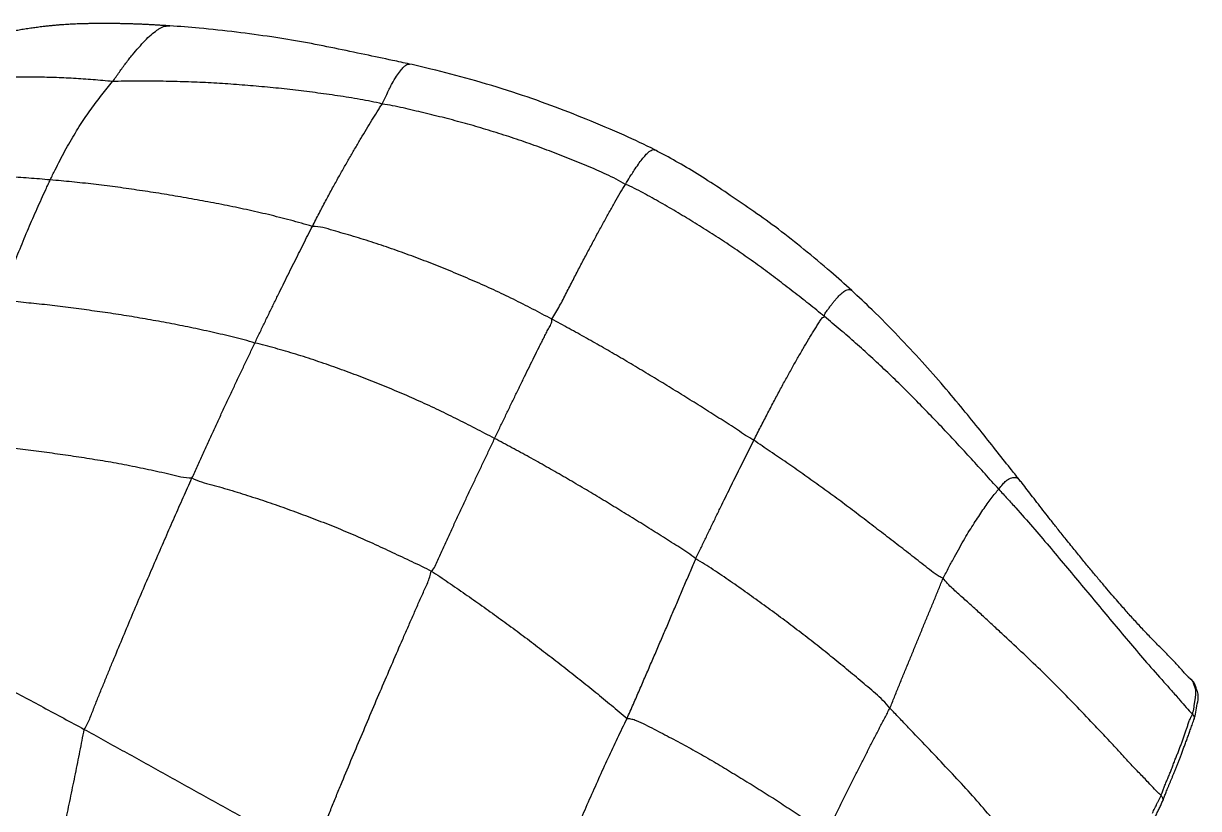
# Model space of a CAD drawing. Header units: inches. Extents: x 133169 to 134399, y -43543 to -42673.
# Drawn here: x 133432.2 to 133498.3, y -43327.3 to -43283.1 of the extents above; entities that cross this region are included whole.
import ezdxf

# ---------------------------------------------------------------- set-up
doc = ezdxf.new("R2010")
doc.units = ezdxf.units.IN
doc.header["$LTSCALE"] = 2
doc.header["$MEASUREMENT"] = 0
doc.layers.get('0').update_dxf_attribs({"linetype": 'CONTINUOUS'})

msp = doc.modelspace()

# ---------------------------------------------------------------- linework, layer by layer
at = {"color": 7, "linetype": 'Continuous'}
for p, q in [((133440.389, -43283.247), (133440.39, -43283.247)), ((133453.874, -43285.394), (133453.877, -43285.395)), ((133467.686, -43290.223), (133467.691, -43290.226)), ((133478.773, -43298.138), (133478.773, -43298.139)), ((133488.193, -43308.761), (133488.194, -43308.762)), ((133497.739, -43319.893), (133497.731, -43319.887)), ((133497.897, -43320.031), (133497.896, -43320.031)), ((133498.037, -43322.247), (133498.032, -43322.26)), ((133496.278, -43326.822), (133496.278, -43326.823))]:
    msp.add_line(p, q, dxfattribs=at)
for points, start_tangent, end_tangent in [([(133440.389, -43283.247), (133440.171, -43283.234), (133439.935, -43283.22), (133439.698, -43283.206), (133439.464, -43283.193), (133439.238, -43283.181), (133439.022, -43283.17), (133438.808, -43283.16), (133438.585, -43283.151), (133438.359, -43283.143), (133438.132, -43283.135), (133437.907, -43283.129), (133437.685, -43283.124), (133437.468, -43283.121), (133437.255, -43283.118), (133437.043, -43283.116), (133436.83, -43283.115), (133436.615, -43283.114), (133436.4, -43283.115), (133436.187, -43283.117), (133435.977, -43283.119), (133435.772, -43283.123), (133435.569, -43283.127), (133435.368, -43283.133), (133435.17, -43283.14), (133434.976, -43283.148), (133434.788, -43283.158), (133434.606, -43283.168), (133434.424, -43283.179), (133434.235, -43283.193), (133434.04, -43283.208), (133433.843, -43283.226), (133433.646, -43283.245), (133433.45, -43283.266), (133433.261, -43283.288), (133433.092, -43283.309), (133432.94, -43283.329), (133432.794, -43283.348), (133432.641, -43283.37), (133432.475, -43283.394), (133432.308, -43283.419), (133432.139, -43283.446), (133431.976, -43283.473), (133431.829, -43283.498), (133431.691, -43283.521), (133431.546, -43283.547), (133431.498, -43283.555)], (-0.998241, 0.059288), (-0.984482, -0.175485)), ([(133437.165, -43286.378), (133437.362, -43286.109), (133437.547, -43285.845), (133437.917, -43285.34), (133438.286, -43284.873), (133438.644, -43284.457), (133438.991, -43284.076), (133439.33, -43283.751), (133439.657, -43283.495), (133439.813, -43283.391), (133439.965, -43283.312), (133440.256, -43283.247), (133440.389, -43283.247)], (0.615012, 0.788518), (0.998204, -0.059914)), ([(133453.877, -43285.395), (133452.929, -43285.19), (133451.373, -43284.862), (133449.668, -43284.507), (133447.917, -43284.165), (133446.122, -43283.871), (133444.136, -43283.603), (133442.034, -43283.374), (133440.39, -43283.247)], (-0.975844, 0.21847), (-0.998147, 0.060844)), ([(133452.334, -43287.642), (133452.494, -43287.325), (133452.632, -43287.022), (133452.769, -43286.742), (133452.903, -43286.491), (133453.152, -43286.076), (133453.373, -43285.77), (133453.558, -43285.558), (133453.72, -43285.428), (133453.861, -43285.392), (133453.874, -43285.394)], (0.489031, 0.872267), (0.972264, -0.233884)), ([(133467.686, -43290.223), (133465.958, -43289.402), (133463.828, -43288.497), (133461.84, -43287.726), (133459.691, -43286.975), (133457.323, -43286.262), (133455.08, -43285.676), (133453.874, -43285.394)], (-0.890442, 0.455096), (-0.975707, 0.219081)), ([(133437.165, -43286.378), (133436.615, -43286.325), (133436.067, -43286.277), (133434.971, -43286.203), (133433.877, -43286.153), (133432.789, -43286.134), (133431.707, -43286.14), (133430.628, -43286.177), (133429.557, -43286.243), (133428.493, -43286.341), (133427.442, -43286.463), (133426.4, -43286.624), (133425.372, -43286.82), (133424.358, -43287.053)], (-0.995178, 0.098086), (-0.969502, -0.245085)), ([(133433.66, -43291.91), (133433.793, -43291.628), (133433.934, -43291.349), (133434.21, -43290.803), (133434.483, -43290.276), (133434.772, -43289.764), (133435.07, -43289.266), (133435.36, -43288.796), (133435.665, -43288.349), (133435.952, -43287.922), (133436.259, -43287.518), (133436.56, -43287.129), (133436.864, -43286.749), (133437.165, -43286.378)], (0.406324, 0.913729), (0.62268, 0.782477)), ([(133452.334, -43287.642), (133451.722, -43287.498), (133451.094, -43287.382), (133450.463, -43287.277), (133449.832, -43287.18), (133448.569, -43287.002), (133447.305, -43286.843), (133446.038, -43286.711), (133444.771, -43286.598), (133443.503, -43286.505), (133442.235, -43286.432), (133440.967, -43286.385), (133439.7, -43286.359), (133438.433, -43286.353), (133437.8, -43286.359), (133437.165, -43286.378)], (-0.964062, 0.265676), (-0.998883, -0.04726)), ([(133448.412, -43294.525), (133448.789, -43293.794), (133449.155, -43293.099), (133449.509, -43292.443), (133449.852, -43291.819), (133450.183, -43291.234), (133450.51, -43290.665), (133450.83, -43290.113), (133451.146, -43289.573), (133451.455, -43289.055), (133451.757, -43288.558), (133452.052, -43288.087), (133452.198, -43287.861), (133452.334, -43287.642)], (0.455086, 0.890448), (0.510897, 0.859642)), ([(133466.028, -43292.163), (133465.508, -43291.867), (133464.964, -43291.605), (133464.413, -43291.356), (133463.859, -43291.116), (133462.739, -43290.662), (133461.611, -43290.231), (133460.477, -43289.817), (133459.333, -43289.431), (133458.182, -43289.072), (133457.024, -43288.736), (133455.859, -43288.427), (133454.689, -43288.139), (133454.103, -43288), (133453.517, -43287.864), (133452.929, -43287.738), (133452.334, -43287.642)], (-0.84296, 0.537976), (-0.993056, 0.117642)), ([(133466.36, -43291.629), (133466.531, -43291.365), (133466.76, -43291.028), (133466.972, -43290.741), (133467.164, -43290.515), (133467.335, -43290.345), (133467.475, -43290.247), (133467.594, -43290.209), (133467.686, -43290.223)], (0.536585, 0.843846), (0.904196, -0.427117)), ([(133478.773, -43298.139), (133477.59, -43297.083), (133476.078, -43295.816), (133474.641, -43294.686), (133473.257, -43293.687), (133471.933, -43292.778), (133470.677, -43291.954), (133469.461, -43291.204), (133468.285, -43290.539), (133467.691, -43290.226)], (-0.737127, 0.675754), (-0.889361, 0.457207)), ([(133433.66, -43291.91), (133433.055, -43291.858), (133432.452, -43291.81), (133431.25, -43291.732), (133430.055, -43291.675), (133428.868, -43291.649), (133427.693, -43291.653), (133426.53, -43291.687), (133425.382, -43291.759), (133424.248, -43291.87), (133423.135, -43292.017), (133422.038, -43292.199), (133420.96, -43292.414), (133420.425, -43292.533), (133419.899, -43292.653)], (-0.996384, 0.084959), (-0.974955, -0.2224)), ([(133466.028, -43292.163), (133466.288, -43291.743), (133466.36, -43291.629)], (0.522002, 0.852944), (0.536585, 0.843846)), ([(133430.798, -43298.755), (133430.919, -43298.454), (133431.03, -43298.154), (133431.256, -43297.554), (133431.491, -43296.96), (133431.725, -43296.369), (133431.956, -43295.785), (133432.192, -43295.21), (133432.432, -43294.641), (133432.673, -43294.082), (133432.922, -43293.527), (133433.161, -43292.981), (133433.408, -43292.441), (133433.537, -43292.174), (133433.66, -43291.91)], (0.392274, 0.919848), (0.408617, 0.912706)), ([(133448.412, -43294.525), (133447.793, -43294.349), (133447.174, -43294.178), (133445.935, -43293.864), (133444.697, -43293.581), (133443.461, -43293.324), (133442.227, -43293.09), (133440.994, -43292.869), (133439.763, -43292.665), (133438.536, -43292.478), (133437.311, -43292.302), (133436.09, -43292.153), (133434.873, -43292.023), (133433.66, -43291.91)], (-0.96102, 0.276478), (-0.996312, 0.085803)), ([(133461.886, -43299.74), (133462.328, -43298.999), (133462.715, -43298.26), (133463.082, -43297.542), (133463.442, -43296.847), (133463.794, -43296.177), (133464.137, -43295.534), (133464.473, -43294.909), (133464.804, -43294.303), (133465.125, -43293.722), (133465.44, -43293.163), (133465.741, -43292.642), (133466.028, -43292.163)], (0.553312, 0.832974), (0.521712, 0.853122)), ([(133477.232, -43299.592), (133476.795, -43299.238), (133476.358, -43298.889), (133475.476, -43298.197), (133474.583, -43297.519), (133473.685, -43296.845), (133472.773, -43296.19), (133471.847, -43295.554), (133470.907, -43294.938), (133469.953, -43294.342), (133468.991, -43293.759), (133468.02, -43293.192), (133467.529, -43292.916), (133467.035, -43292.646), (133466.537, -43292.385), (133466.028, -43292.163)], (-0.77343, 0.633882), (-0.936469, 0.350751)), ([(133461.886, -43299.74), (133460.809, -43299.174), (133459.725, -43298.624), (133458.626, -43298.101), (133457.516, -43297.604), (133456.398, -43297.128), (133455.274, -43296.672), (133454.143, -43296.241), (133453.008, -43295.829), (133451.868, -43295.445), (133451.297, -43295.263), (133450.725, -43295.088), (133450.152, -43294.92), (133449.58, -43294.753), (133449.008, -43294.594), (133448.412, -43294.525)], (-0.884349, 0.466827), (-0.999853, -0.017143)), ([(133445.17, -43301.09), (133445.452, -43300.503), (133445.731, -43299.925), (133446.007, -43299.355), (133446.282, -43298.793), (133446.556, -43298.233), (133446.828, -43297.68), (133447.098, -43297.13), (133447.367, -43296.589), (133447.633, -43296.058), (133447.894, -43295.541), (133448.154, -43295.029), (133448.412, -43294.525)], (0.430503, 0.902589), (0.457607, 0.889154)), ([(133477.381, -43299.251), (133477.439, -43299.179), (133477.564, -43299.014), (133477.68, -43298.858), (133477.792, -43298.719), (133477.901, -43298.595), (133478.102, -43298.382), (133478.286, -43298.219), (133478.371, -43298.157), (133478.449, -43298.111), (133478.584, -43298.077), (133478.699, -43298.093), (133478.772, -43298.139)], (0.612421, 0.790532), (0.743311, -0.668946)), ([(133488.193, -43308.761), (133487.689, -43308.13), (133486.869, -43307.09), (133485.995, -43305.994), (133485.039, -43304.821), (133483.951, -43303.526), (133482.727, -43302.138), (133481.386, -43300.702), (133479.916, -43299.213), (133478.772, -43298.139)], (-0.622454, 0.782656), (-0.735562, 0.677457)), ([(133445.17, -43301.09), (133444.578, -43300.908), (133443.973, -43300.755), (133443.368, -43300.612), (133442.763, -43300.473), (133441.555, -43300.211), (133440.35, -43299.974), (133439.147, -43299.755), (133437.947, -43299.552), (133436.75, -43299.37), (133435.558, -43299.204), (133434.368, -43299.05), (133433.775, -43298.978), (133433.182, -43298.91), (133432.591, -43298.849), (133432.002, -43298.786), (133431.411, -43298.731), (133430.798, -43298.755)], (-0.942998, 0.332799), (-0.987753, -0.156027)), ([(133458.667, -43306.453), (133458.953, -43305.86), (133459.237, -43305.272), (133459.518, -43304.69), (133459.799, -43304.111), (133460.077, -43303.54), (133460.354, -43302.973), (133460.628, -43302.414), (133460.902, -43301.862), (133461.17, -43301.322), (133461.305, -43301.058), (133461.437, -43300.795), (133461.566, -43300.533), (133461.702, -43300.278), (133461.839, -43300.027), (133461.886, -43299.74)], (0.434076, 0.900876), (-0.122331, 0.992489)), ([(133473.264, -43306.547), (133472.796, -43306.277), (133472.339, -43305.974), (133471.878, -43305.672), (133471.413, -43305.375), (133470.483, -43304.784), (133469.546, -43304.2), (133468.606, -43303.62), (133467.662, -43303.045), (133466.713, -43302.475), (133465.759, -43301.912), (133464.799, -43301.356), (133463.834, -43300.809), (133462.863, -43300.269), (133461.886, -43299.74)], (-0.892949, 0.450158), (-0.882687, 0.469962)), ([(133473.264, -43306.547), (133473.641, -43305.807), (133474.009, -43305.093), (133474.371, -43304.402), (133474.723, -43303.742), (133475.066, -43303.11), (133475.397, -43302.513), (133475.722, -43301.939), (133476.035, -43301.397), (133476.34, -43300.885), (133476.487, -43300.638), (133476.633, -43300.4), (133476.777, -43300.175), (133476.914, -43299.955), (133477.048, -43299.745), (133477.232, -43299.592)], (0.451406, 0.892319), (0.903507, 0.428574)), ([(133477.232, -43299.592), (133477.26, -43299.463), (133477.309, -43299.356), (133477.381, -43299.251)], (0.081656, 0.996661), (0.612421, 0.790532)), ([(133487.044, -43309.304), (133486.275, -43308.45), (133485.503, -43307.598), (133484.722, -43306.752), (133483.931, -43305.909), (133483.135, -43305.076), (133482.331, -43304.255), (133481.517, -43303.442), (133480.689, -43302.644), (133479.844, -43301.859), (133478.987, -43301.085), (133478.118, -43300.334), (133477.232, -43299.592)], (-0.670675, 0.741752), (-0.77028, 0.637706)), ([(133441.636, -43308.675), (133441.94, -43308.004), (133442.242, -43307.339), (133442.543, -43306.681), (133442.842, -43306.032), (133443.139, -43305.389), (133443.435, -43304.754), (133443.728, -43304.127), (133444.02, -43303.508), (133444.31, -43302.895), (133444.598, -43302.288), (133444.885, -43301.685), (133445.17, -43301.09)], (0.410368, 0.91192), (0.433751, 0.901033)), ([(133458.667, -43306.453), (133457.586, -43305.889), (133456.495, -43305.336), (133455.396, -43304.802), (133454.288, -43304.289), (133453.168, -43303.804), (133452.041, -43303.341), (133450.908, -43302.901), (133449.77, -43302.48), (133448.627, -43302.085), (133447.48, -43301.716), (133446.906, -43301.545), (133446.331, -43301.38), (133445.756, -43301.219), (133445.17, -43301.09)], (-0.884287, 0.466943), (-0.985608, 0.169045)), ([(133427.269, -43306.44), (133427.531, -43306.532), (133427.81, -43306.589), (133428.396, -43306.65), (133428.99, -43306.703), (133429.584, -43306.764), (133430.179, -43306.829), (133430.775, -43306.896), (133431.967, -43307.035), (133433.163, -43307.189), (133434.362, -43307.352), (133435.563, -43307.531), (133436.767, -43307.724), (133437.976, -43307.941), (133438.581, -43308.064), (133439.188, -43308.191), (133439.795, -43308.32), (133440.401, -43308.459), (133441.008, -43308.602), (133441.636, -43308.675)], (0.913814, -0.406132), (0.999965, -0.008353)), ([(133455.101, -43313.916), (133455.324, -43313.629), (133455.469, -43313.294), (133455.617, -43312.961), (133455.77, -43312.633), (133455.919, -43312.307), (133456.067, -43311.981), (133456.364, -43311.34), (133456.657, -43310.707), (133456.95, -43310.08), (133457.24, -43309.462), (133457.529, -43308.851), (133457.815, -43308.247), (133458.101, -43307.646), (133458.385, -43307.048), (133458.667, -43306.453)], (0.767318, 0.641267), (0.4289, 0.903352)), ([(133469.988, -43313.225), (133469.553, -43312.889), (133469.094, -43312.591), (133468.631, -43312.298), (133468.167, -43312.006), (133467.239, -43311.423), (133466.306, -43310.845), (133465.369, -43310.271), (133464.431, -43309.7), (133463.484, -43309.14), (133462.534, -43308.583), (133461.576, -43308.038), (133460.613, -43307.498), (133459.644, -43306.971), (133458.667, -43306.453)], (-0.747627, 0.664119), (-0.884857, 0.465863)), ([(133469.988, -43313.225), (133470.129, -43312.92), (133470.271, -43312.631), (133470.551, -43312.051), (133470.831, -43311.472), (133471.109, -43310.897), (133471.385, -43310.331), (133471.658, -43309.772), (133471.932, -43309.216), (133472.202, -43308.669), (133472.471, -43308.128), (133472.737, -43307.595), (133473.002, -43307.066), (133473.264, -43306.547)], (0.398665, 0.917096), (0.451523, 0.89226)), ([(133483.913, -43314.317), (133483.69, -43314.209), (133483.471, -43314.07), (133483.04, -43313.743), (133482.609, -43313.405), (133482.177, -43313.069), (133481.745, -43312.733), (133481.313, -43312.398), (133480.445, -43311.73), (133479.574, -43311.063), (133478.701, -43310.399), (133477.818, -43309.741), (133476.925, -43309.091), (133476.021, -43308.45), (133475.109, -43307.816), (133474.186, -43307.191), (133473.723, -43306.875), (133473.264, -43306.547)], (-0.930148, 0.367184), (-0.801576, 0.597893)), ([(133435.57, -43322.812), (133435.879, -43322.214), (133436.125, -43321.588), (133436.373, -43320.963), (133436.628, -43320.344), (133436.881, -43319.726), (133437.132, -43319.11), (133437.64, -43317.889), (133438.145, -43316.681), (133438.651, -43315.494), (133439.154, -43314.32), (133439.656, -43313.159), (133440.155, -43312.014), (133440.653, -43310.881), (133441.146, -43309.766), (133441.636, -43308.675)], (0.541576, 0.840652), (0.4115, 0.91141)), ([(133441.636, -43308.675), (133442.174, -43308.895), (133442.746, -43309.055), (133443.321, -43309.216), (133443.895, -43309.386), (133444.467, -43309.562), (133445.04, -43309.744), (133446.182, -43310.124), (133447.32, -43310.529), (133448.453, -43310.951), (133449.582, -43311.39), (133450.702, -43311.858), (133451.812, -43312.349), (133452.915, -43312.858), (133453.464, -43313.117), (133454.012, -43313.375), (133454.56, -43313.634), (133455.101, -43313.916)], (0.883407, -0.468606), (0.868858, -0.495061)), ([(133487.044, -43309.304), (133487.269, -43309.024), (133487.463, -43308.835), (133487.63, -43308.72), (133487.775, -43308.661), (133487.905, -43308.641), (133488.026, -43308.648), (133488.13, -43308.697), (133488.194, -43308.761)], (0.597415, 0.801932), (0.621272, -0.783595)), ([(133497.446, -43319.582), (133497.271, -43319.381), (133497.085, -43319.176), (133496.89, -43318.97), (133496.676, -43318.749), (133496.444, -43318.515), (133496.218, -43318.288), (133495.986, -43318.053), (133495.748, -43317.811), (133495.505, -43317.559), (133495.255, -43317.297), (133495.003, -43317.026), (133494.75, -43316.752), (133494.506, -43316.483), (133494.275, -43316.227), (133494.034, -43315.956), (133493.748, -43315.629), (133493.414, -43315.243), (133493.043, -43314.809), (133492.645, -43314.338), (133492.226, -43313.837), (133491.782, -43313.3), (133491.295, -43312.702), (133490.781, -43312.063), (133490.338, -43311.508), (133489.958, -43311.028), (133489.612, -43310.588), (133489.275, -43310.153), (133488.95, -43309.731), (133488.649, -43309.342), (133488.355, -43308.966), (133488.194, -43308.762)], (-0.653854, 0.756621), (-0.62186, 0.783129)), ([(133483.913, -43314.317), (133484.239, -43313.694), (133484.549, -43313.111), (133484.845, -43312.575), (133485.128, -43312.086), (133485.399, -43311.635), (133485.661, -43311.218), (133485.913, -43310.832), (133486.156, -43310.474), (133486.394, -43310.134), (133486.625, -43309.82), (133486.841, -43309.542), (133487.044, -43309.304)], (0.465331, 0.885137), (0.669157, 0.743121)), ([(133487.044, -43309.304), (133487.525, -43309.832), (133488.005, -43310.36), (133488.949, -43311.43), (133489.876, -43312.512), (133490.791, -43313.606), (133491.706, -43314.695), (133492.62, -43315.794), (133493.53, -43316.88), (133494.455, -43317.984), (133495.362, -43319.049), (133496.343, -43320.153), (133496.764, -43320.625), (133497.243, -43321.173), (133497.594, -43321.576), (133497.942, -43321.95)], (0.669849, -0.742497), (0.702, -0.712177)), ([(133466.121, -43322.194), (133466.479, -43321.39), (133466.824, -43320.599), (133467.16, -43319.821), (133467.493, -43319.057), (133467.818, -43318.304), (133468.135, -43317.559), (133468.453, -43316.818), (133468.765, -43316.087), (133469.076, -43315.363), (133469.382, -43314.643), (133469.689, -43313.926), (133469.84, -43313.568), (133469.988, -43313.225)], (0.411075, 0.911601), (0.40036, 0.916358)), ([(133480.913, -43321.619), (133480.526, -43321.185), (133480.108, -43320.798), (133479.679, -43320.429), (133479.245, -43320.065), (133478.374, -43319.338), (133477.49, -43318.62), (133476.597, -43317.908), (133475.687, -43317.208), (133474.766, -43316.515), (133473.835, -43315.831), (133472.894, -43315.155), (133471.941, -43314.489), (133470.976, -43313.833), (133470.487, -43313.517), (133469.988, -43313.225)], (-0.608759, 0.793355), (-0.879999, 0.474976)), ([(133448.52, -43330.008), (133448.656, -43329.269), (133448.945, -43328.565), (133449.234, -43327.863), (133449.512, -43327.161), (133449.797, -43326.464), (133450.086, -43325.771), (133450.655, -43324.395), (133451.227, -43323.038), (133451.797, -43321.691), (133452.366, -43320.359), (133452.933, -43319.043), (133453.497, -43317.741), (133453.781, -43317.095), (133454.062, -43316.453), (133454.339, -43315.814), (133454.621, -43315.183), (133454.902, -43314.561), (133455.101, -43313.916)], (0.001128, 0.999999), (0.186174, 0.982517)), ([(133455.101, -43313.916), (133455.588, -43314.219), (133456.063, -43314.546), (133456.538, -43314.874), (133457.013, -43315.201), (133457.956, -43315.861), (133458.891, -43316.532), (133459.82, -43317.211), (133460.74, -43317.902), (133461.654, -43318.6), (133462.563, -43319.302), (133463.464, -43320.014), (133464.359, -43320.732), (133465.243, -43321.46), (133466.121, -43322.194)], (0.868831, -0.495108), (0.767447, -0.641112)), ([(133480.913, -43321.619), (133481.043, -43321.313), (133481.169, -43320.999), (133481.421, -43320.379), (133481.672, -43319.766), (133481.923, -43319.154), (133482.177, -43318.54), (133482.428, -43317.929), (133482.679, -43317.319), (133482.929, -43316.712), (133483.178, -43316.108), (133483.425, -43315.507), (133483.671, -43314.909), (133483.913, -43314.317)], (0.411441, 0.911437), (0.374814, 0.9271)), ([(133493.113, -43323.292), (133492.487, -43322.636), (133491.468, -43321.566), (133490.446, -43320.517), (133489.389, -43319.473), (133488.312, -43318.445), (133487.214, -43317.424), (133486.664, -43316.915), (133486.114, -43316.406), (133485.562, -43315.897), (133485.002, -43315.395), (133484.438, -43314.888), (133483.913, -43314.317)], (-0.687878, 0.725826), (-0.608899, 0.793248)), ([(133422.326, -43315.766), (133422.853, -43316.024), (133423.377, -43316.297), (133424.433, -43316.855), (133425.499, -43317.419), (133426.575, -43317.99), (133427.664, -43318.569), (133428.765, -43319.157), (133429.877, -43319.752), (133431, -43320.354), (133432.129, -43320.96), (133433.267, -43321.572), (133434.415, -43322.19), (133435.57, -43322.812)], (0.906175, -0.422904), (0.880154, -0.474689)), ([(133497.604, -43319.76), (133497.446, -43319.582)], (-0.685133, 0.728418), (-0.653854, 0.756621)), ([(133497.897, -43320.031), (133497.923, -43320.05), (133497.865, -43320.007), (133497.748, -43319.906), (133497.604, -43319.76)], (0.816712, -0.577046), (-0.685133, 0.728418)), ([(133497.73, -43319.888), (133497.702, -43319.865), (133497.649, -43319.819)], (-0.774007, 0.633177), (0.593942, -0.804508)), ([(133497.825, -43319.974), (133497.738, -43319.895)], (-0.750005, 0.661432), (-0.76312, 0.646257)), ([(133497.765, -43319.916), (133497.739, -43319.893)], (-0.726646, 0.687012), (-0.782005, 0.623272)), ([(133497.805, -43319.955), (133497.765, -43319.916)], (-0.708086, 0.706126), (-0.726646, 0.687012)), ([(133497.86, -43320.005), (133497.851, -43319.998), (133497.812, -43319.962), (133497.805, -43319.955)], (-0.799005, 0.601325), (-0.708086, 0.706126)), ([(133497.878, -43320.018), (133497.86, -43320.005)], (-0.815718, 0.57845), (-0.799005, 0.601325)), ([(133497.896, -43320.031), (133497.889, -43320.025), (133497.878, -43320.018)], (-0.807049, 0.590485), (-0.815718, 0.57845)), ([(133497.976, -43320.132), (133497.975, -43320.129), (133497.96, -43320.098), (133497.925, -43320.054), (133497.897, -43320.031)], (-0.401609, 0.915811), (-0.806475, 0.591268)), ([(133497.991, -43320.119), (133497.904, -43320.036), (133497.897, -43320.031)], (-0.660364, 0.750946), (-0.792565, 0.609787)), ([(133498.047, -43321.466), (133498.056, -43321.39), (133498.067, -43321.314), (133498.079, -43321.24), (133498.092, -43321.166), (133498.104, -43321.093), (133498.116, -43321.019), (133498.125, -43320.946), (133498.133, -43320.878), (133498.139, -43320.813), (133498.142, -43320.754), (133498.144, -43320.699), (133498.142, -43320.652), (133498.137, -43320.609), (133498.129, -43320.572), (133498.119, -43320.536), (133498.106, -43320.501), (133498.092, -43320.463), (133498.078, -43320.425), (133498.066, -43320.389), (133498.054, -43320.355), (133498.042, -43320.32), (133498.029, -43320.283), (133498.017, -43320.244), (133498.004, -43320.204), (133497.99, -43320.165), (133497.976, -43320.132)], (0.103903, 0.994587), (-0.401609, 0.915811)), ([(133498.22, -43321.376), (133498.273, -43320.917), (133498.196, -43320.614), (133498.147, -43320.472), (133498.089, -43320.274), (133497.991, -43320.119)], (0.17978, 0.983707), (-0.660364, 0.750946)), ([(133477.338, -43328.685), (133477.5, -43328.345), (133477.656, -43328.034), (133477.962, -43327.414), (133478.267, -43326.798), (133478.569, -43326.193), (133478.868, -43325.598), (133479.167, -43325.009), (133479.464, -43324.428), (133479.757, -43323.853), (133480.05, -43323.282), (133480.34, -43322.72), (133480.63, -43322.168), (133480.773, -43321.898), (133480.913, -43321.619)], (0.415282, 0.909693), (0.430416, 0.902631)), ([(133492.539, -43333.678), (133492.425, -43333.582), (133492.142, -43333.323), (133491.61, -43332.832), (133491.11, -43332.371), (133490.583, -43331.877), (133490.046, -43331.365), (133489.016, -43330.356), (133488.004, -43329.304), (133487.023, -43328.22), (133486.058, -43327.109), (133485.074, -43325.999), (133484.052, -43324.914), (133483.018, -43323.815), (133481.968, -43322.72), (133481.442, -43322.169), (133480.913, -43321.619)], (-0.779337, 0.626605), (-0.696122, 0.717923)), ([(133497.942, -43321.95), (133497.976, -43321.854), (133498.001, -43321.769), (133498.019, -43321.69), (133498.031, -43321.615), (133498.039, -43321.541), (133498.047, -43321.466)], (0.367868, 0.929878), (0.103903, 0.994587)), ([(133498.14, -43321.854), (133498.22, -43321.376)], (0.199637, 0.97987), (0.17978, 0.983707)), ([(133460.026, -43336.514), (133460.453, -43335.243), (133460.939, -43333.993), (133461.436, -43332.753), (133461.943, -43331.524), (133462.457, -43330.307), (133462.976, -43329.105), (133463.497, -43327.918), (133464.016, -43326.744), (133464.535, -43325.583), (133465.06, -43324.433), (133465.591, -43323.305), (133465.857, -43322.75), (133466.121, -43322.194)], (0.282902, 0.959149), (0.422806, 0.90622)), ([(133466.121, -43322.194), (133466.385, -43322.231), (133466.642, -43322.312), (133467.145, -43322.546), (133467.641, -43322.798), (133468.133, -43323.05), (133468.623, -43323.307), (133469.11, -43323.568), (133470.073, -43324.097), (133471.019, -43324.64), (133471.95, -43325.197), (133472.872, -43325.761), (133473.79, -43326.331), (133474.695, -43326.907), (133475.586, -43327.493), (133476.469, -43328.082), (133477.338, -43328.685)], (0.99934, -0.036319), (0.814473, -0.580202)), ([(133497.517, -43323.059), (133497.555, -43322.947), (133497.593, -43322.846), (133497.628, -43322.75), (133497.662, -43322.653), (133497.694, -43322.551), (133497.728, -43322.445), (133497.766, -43322.338), (133497.811, -43322.237), (133497.857, -43322.144), (133497.902, -43322.05)], (0.309703, 0.950833), (0.401538, 0.915842)), ([(133497.902, -43322.05), (133497.942, -43321.95)], (0.401538, 0.915842), (0.349909, 0.936784)), ([(133497.923, -43322.568), (133498.025, -43322.283), (133498.032, -43322.26)], (0.34232, 0.939583), (0.32428, 0.945961)), ([(133497.942, -43321.95), (133498.025, -43322.068), (133498.045, -43322.202), (133498.036, -43322.247)], (0.734721, -0.678369), (-0.281546, -0.959548)), ([(133498.034, -43322.247), (133498.14, -43321.854)], (0.313328, 0.949645), (0.199637, 0.97987)), ([(133432.771, -43337.607), (133432.962, -43336.413), (133433.158, -43335.208), (133433.368, -43333.989), (133433.591, -43332.761), (133433.822, -43331.527), (133434.061, -43330.287), (133434.309, -43329.044), (133434.563, -43327.799), (133434.821, -43326.552), (133435.08, -43325.306), (133435.331, -43324.059), (133435.57, -43322.812)], (0.159238, 0.98724), (0.183743, 0.982974)), ([(133435.57, -43322.812), (133436.635, -43323.4), (133437.705, -43323.992), (133438.778, -43324.586), (133439.853, -43325.182), (133440.931, -43325.779), (133442.01, -43326.379), (133443.092, -43326.98), (133444.176, -43327.582), (133445.261, -43328.187), (133446.346, -43328.793), (133447.436, -43329.401), (133448.52, -43330.008)], (0.875639, -0.482966), (0.872421, -0.488755)), ([(133496.734, -43325.693), (133496.797, -43325.537), (133496.863, -43325.375), (133496.932, -43325.205), (133497.008, -43325.021), (133497.087, -43324.829), (133497.158, -43324.641), (133497.227, -43324.455), (133497.303, -43324.256), (133497.385, -43324.042), (133497.469, -43323.819), (133497.557, -43323.585), (133497.651, -43323.336), (133497.736, -43323.092), (133497.823, -43322.843), (133497.923, -43322.568)], (0.377863, 0.925862), (0.34232, 0.939583)), ([(133493.975, -43324.225), (133493.478, -43323.682), (133493.113, -43323.292)], (-0.671949, 0.740598), (-0.687878, 0.725826)), ([(133496.351, -43326.06), (133496.398, -43325.948), (133496.449, -43325.829), (133496.501, -43325.705), (133496.553, -43325.582), (133496.603, -43325.461), (133496.653, -43325.341), (133496.701, -43325.223), (133496.75, -43325.104), (133496.797, -43324.985), (133496.842, -43324.863), (133496.887, -43324.738), (133496.932, -43324.612), (133496.978, -43324.488), (133497.025, -43324.373), (133497.07, -43324.268), (133497.114, -43324.165), (133497.157, -43324.06), (133497.199, -43323.951), (133497.241, -43323.839), (133497.283, -43323.727), (133497.325, -43323.617), (133497.366, -43323.509), (133497.406, -43323.4), (133497.444, -43323.289), (133497.481, -43323.174), (133497.517, -43323.059)], (0.374135, 0.927374), (0.309703, 0.950833)), ([(133495.938, -43326.307), (133495.818, -43326.185), (133495.465, -43325.806), (133494.956, -43325.271), (133494.499, -43324.796), (133493.999, -43324.252), (133493.975, -43324.225)], (-0.707523, 0.706691), (-0.671949, 0.740598)), ([(133496.178, -43326.533), (133496.233, -43326.387), (133496.273, -43326.268), (133496.311, -43326.164), (133496.351, -43326.06)], (0.363284, 0.931679), (0.374135, 0.927374)), ([(133496.494, -43326.275), (133496.55, -43326.137)], (0.377758, 0.925904), (0.383093, 0.92371)), ([(133496.55, -43326.137), (133496.61, -43325.993), (133496.671, -43325.845), (133496.734, -43325.693)], (0.383093, 0.92371), (0.377863, 0.925862)), ([(133495.692, -43327.521), (133495.759, -43327.383), (133495.826, -43327.247), (133495.895, -43327.111), (133495.968, -43326.971), (133496.041, -43326.827), (133496.112, -43326.681)], (0.428125, 0.903719), (0.424946, 0.905219)), ([(133496.102, -43326.465), (133495.938, -43326.307)], (-0.736724, 0.676193), (-0.707523, 0.706691)), ([(133496.074, -43327.262), (133496.184, -43327.03), (133496.278, -43326.821)], (0.428952, 0.903327), (0.399548, 0.916712)), ([(133496.178, -43326.533), (133496.102, -43326.465)], (-0.752471, 0.658626), (-0.736724, 0.676193)), ([(133496.112, -43326.681), (133496.178, -43326.533)], (0.424946, 0.905219), (0.387077, 0.922047)), ([(133496.178, -43326.533), (133496.255, -43326.667), (133496.288, -43326.772), (133496.277, -43326.821)], (0.657935, -0.753074), (-0.392233, -0.919866)), ([(133496.278, -43326.822), (133496.32, -43326.724), (133496.358, -43326.625), (133496.398, -43326.518), (133496.443, -43326.402), (133496.494, -43326.275)], (0.408975, 0.912546), (0.377758, 0.925904)), ([(133493.298, -43333.139), (133493.496, -43332.718), (133493.694, -43332.302), (133493.886, -43331.897), (133494.071, -43331.505), (133494.248, -43331.129), (133494.419, -43330.764), (133494.586, -43330.41), (133494.747, -43330.069), (133494.904, -43329.737), (133495.059, -43329.414), (133495.207, -43329.103), (133495.349, -43328.806), (133495.485, -43328.519), (133495.617, -43328.242), (133495.741, -43327.979), (133495.854, -43327.734), (133495.963, -43327.497), (133496.074, -43327.262)], (0.426133, 0.904661), (0.428952, 0.903327))]:
    msp.add_spline(points, degree=3, dxfattribs=dict(at, start_tangent=start_tangent, end_tangent=end_tangent))

doc.saveas('drawing.dxf')
